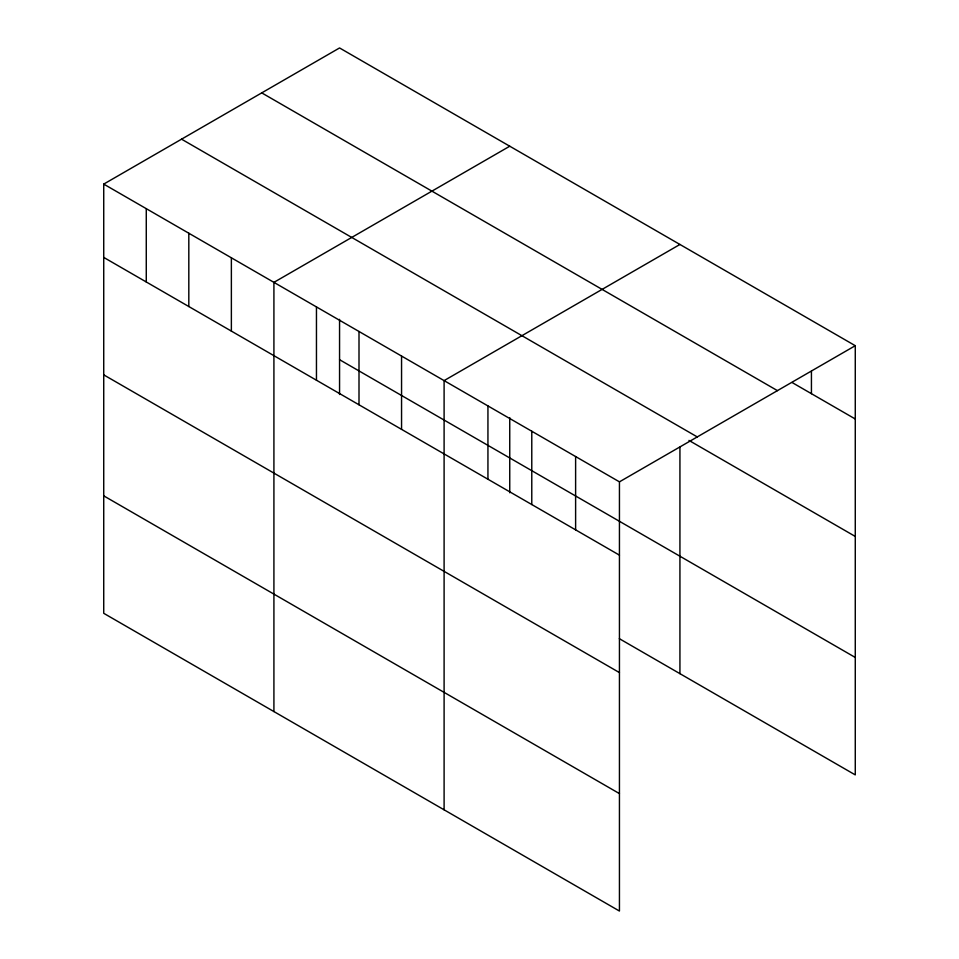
<?xml version="1.0" encoding="UTF-8"?>
<svg xmlns="http://www.w3.org/2000/svg" width="959" height="959" viewBox="0 0 959 959"><rect width="100%" height="100%" fill="white"/><g stroke="black" fill="none" stroke-linecap="round" stroke-linejoin="round"><path stroke-width="1.44" d="M103.728 184.104L619.442 481.85L619.442 911.05L103.728 613.304L103.728 184.104L339.558 47.95L855.272 345.696L855.272 774.896L619.334 638.67M509.744 146.212L273.914 282.366L273.914 711.554M679.931 244.461L444.101 380.615L444.101 809.816M619.442 481.85L855.272 345.696M792.098 382.521L855.272 418.999M261.735 92.879L777.449 390.637M181.551 139.175L697.265 436.92M688.958 440.421L855.272 536.441M339.558 359.697L855.272 657.454M103.728 257.408L619.442 555.153M103.728 374.849L619.442 672.595M103.728 495.851L619.442 793.608M811.434 371.253L811.434 393.693M679.931 447.158L679.931 673.662M575.616 456.544L575.616 529.847M531.777 431.238L531.777 504.53M509.744 417.621L509.744 492.758M487.939 405.933L487.939 479.224M401.557 356.053L401.557 429.356M359.002 331.49L359.002 404.794M339.558 319.359L339.558 394.497M316.458 306.928L316.458 380.22M231.371 257.803L231.371 331.095M188.815 233.229L188.815 306.532M146.271 208.666L146.271 281.97"/></g></svg>
